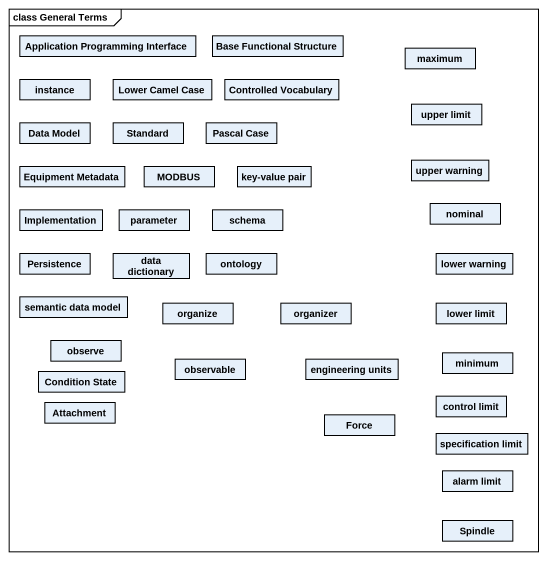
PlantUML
@startuml
mainframe class General Terms
hide circle
hide empty members
class "Application Programming Interface" as Application_Programming
class "Base Functional Structure" as Base_Functional_Structure
class instance
class "Lower Camel Case" as Lower_Camel_Case
class "Controlled Vocabulary" as Controlled_Vocabulary
class maximum
class "Data Model" as Data_Model
class Standard
class "Pascal Case" as Pascal_Case
class "upper limit" as upper_limit
class "upper warning" as upper_warning
class "Equipment Metadata" as Equipment_Metadata
class MODBUS
class "key-value pair" as key_value_pair
class nominal
class Implementation
class parameter
class schema
class Persistence
class "data dictionary" as data_dictionary
class ontology
class "lower warning" as lower_warning
class "semantic data model" as semantic_data_model
class organize
class organizer
class "lower limit" as lower_limit
class observe
class observable
class "engineering units" as engineering_units
class minimum
class "Condition State" as Condition_State
class Attachment
class "control limit" as control_limit
class Force
class "specification limit" as specification_limit
class "alarm limit" as alarm_limit
class Spindle
@enduml
